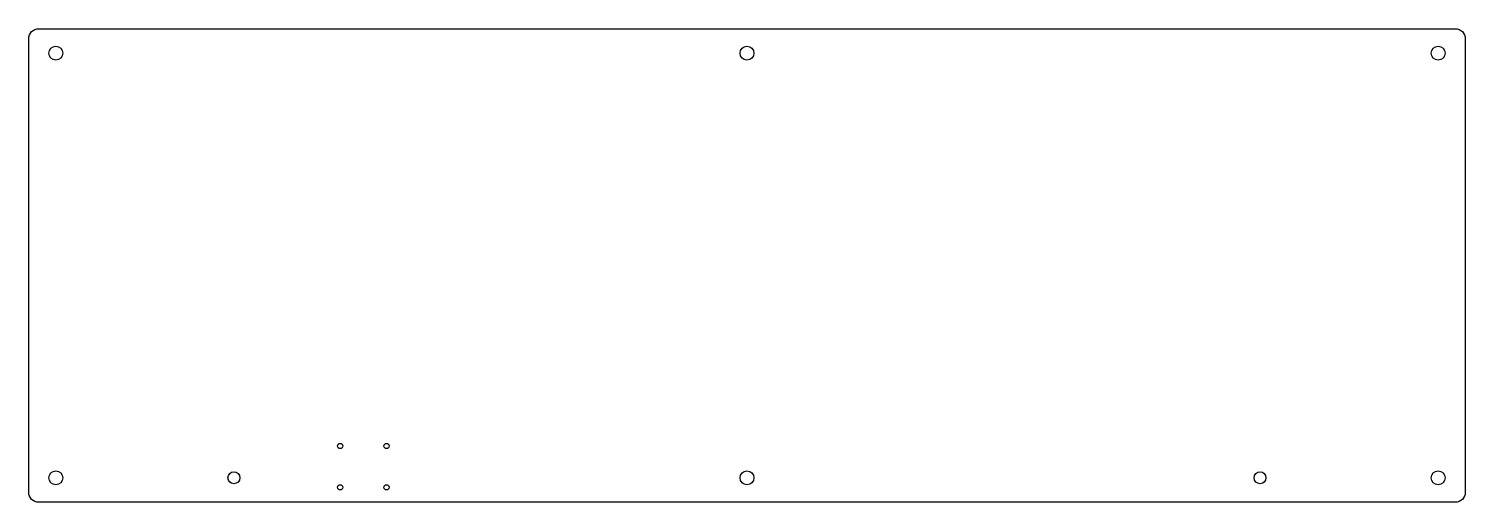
# Model space of a CAD drawing. Header units: millimetres. Extents: x -508 to -75, y -129 to 14.
import ezdxf

# ---------------------------------------------------------------- set-up
doc = ezdxf.new("R2010")
doc.units = ezdxf.units.MM
doc.layers.get('0').update_dxf_attribs({"linetype": 'CONTINUOUS'})

msp = doc.modelspace()

# ---------------------------------------------------------------- linework, layer by layer
msp.add_lwpolyline([(-508.39, 11.36, -0.414214), (-505.39, 14.36), (-77.53, 14.36, -0.414214), (-74.53, 11.36), (-74.53, -125.83, -0.414214), (-77.53, -128.82), (-505.39, -128.82, -0.414214), (-508.39, -125.83)], format="xyb", close=True)
for centre, radius in [((-500.19, 6.95), 2.1), ((-291.46, 6.95), 2.1), ((-82.72, 6.95), 2.1), ((-414.32, -111.8), 0.8), ((-400.32, -111.8), 0.8), ((-500.19, -121.42), 2.1), ((-446.41, -121.42), 1.8), ((-291.46, -121.42), 2.1), ((-136.51, -121.42), 1.8), ((-82.72, -121.42), 2.1), ((-414.32, -124.3), 0.8), ((-400.32, -124.3), 0.8)]:
    msp.add_circle(centre, radius)

doc.saveas('drawing.dxf')
